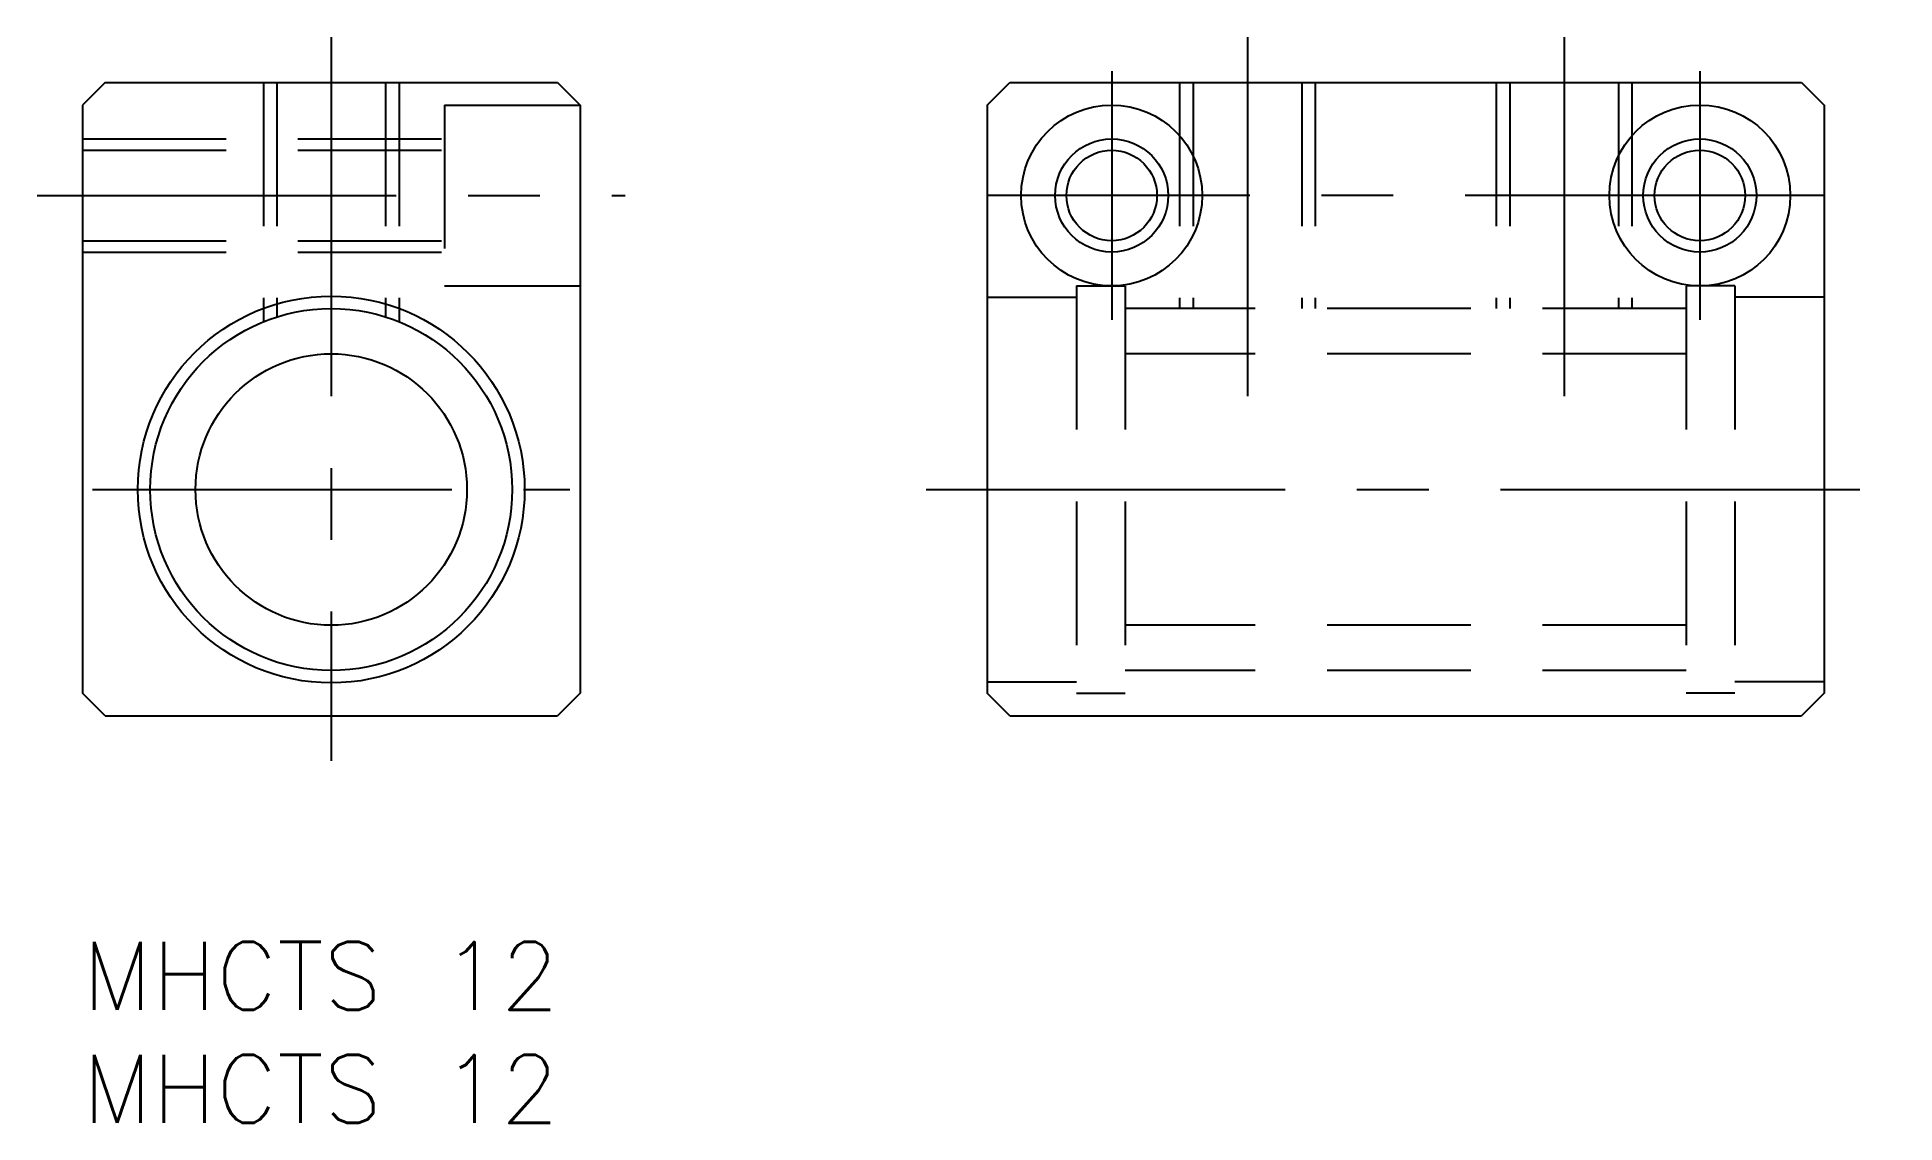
# Model space of a CAD drawing. Extents: x -2 to 80.1, y -8 to 40.
import ezdxf

# ---------------------------------------------------------------- set-up
doc = ezdxf.new("R2010")
doc.units = 0
doc.header["$LTSCALE"] = 0.5
doc.linetypes.add('CENTER', pattern=[50.8, 31.75, -6.35, 6.35, -6.35])
doc.linetypes.add('DASHED', pattern=[19.05, 12.7, -6.35])
for name, color, linetype in [('MSM_CENTER', 1, 'CENTER'), ('MSM_CONTINUOUS', 7, 'CONTINUOUS'), ('MSM_DASHED', 4, 'DASHED'), ('MSM_NARROW', 5, 'CONTINUOUS'), ('MSM_PART_NUMBER', 7, 'CONTINUOUS')]:
    doc.layers.add(name, color=color, linetype=linetype)
doc.styles.get("Standard").update_dxf_attribs({"font": 'txt.shx', "height": 3, "bigfont": 'bigfont.shx'})

msp = doc.modelspace()

# ---------------------------------------------------------------- linework, layer by layer
at = {"layer": 'MSM_CENTER'}
for p, q in [((11, 40), (11, 8)), ((51.5, 40), (51.5, 24)), ((65.5, 40), (65.5, 24)), ((45.5, 38.5), (45.5, 27.5)), ((71.5, 38.5), (71.5, 27.5)), ((-2, 33), (24, 33)), ((77, 33), (40, 33)), ((0.45, 20), (21.55, 20)), ((37.294, 20), (80.12, 20))]:
    msp.add_line(p, q, dxfattribs=at)
at = {"layer": 'MSM_CONTINUOUS'}
for p, q in [((1, 38), (0, 37)), ((1, 38), (21, 38)), ((4, 38), (4, 38)), ((21, 38), (22, 37)), ((40, 37), (41, 38)), ((41, 38), (76, 38)), ((76, 38), (77, 37)), ((0, 37), (0, 11)), ((22, 37), (22, 11)), ((40, 37), (40, 11)), ((77, 37), (77, 11)), ((1, 10), (0, 11)), ((22, 11), (21, 10)), ((41, 10), (40, 11)), ((77, 11), (76, 10)), ((1, 10), (21, 10)), ((41, 10), (76, 10))]:
    msp.add_line(p, q, dxfattribs=at)
for centre, radius in [((45.5, 33), 4), ((71.5, 33), 4), ((45.5, 33), 2), ((71.5, 33), 2), ((11, 20), 8.55), ((11, 20), 8), ((11, 20), 6)]:
    msp.add_circle(centre, radius, dxfattribs=at)
at = {"layer": 'MSM_DASHED'}
for p, q in [((8, 38), (8, 27.416)), ((8.6, 38), (8.6, 27.632)), ((13.4, 38), (13.4, 27.632)), ((14, 38), (14, 27.416)), ((48.5, 38), (48.5, 28)), ((49.1, 38), (49.1, 28)), ((53.9, 38), (53.9, 28)), ((54.5, 38), (54.5, 28)), ((62.5, 38), (62.5, 28)), ((63.1, 38), (63.1, 28)), ((67.9, 38), (67.9, 28)), ((68.5, 38), (68.5, 28)), ((16, 37), (16, 29)), ((16, 37), (22, 37)), ((0, 35.5), (16, 35.5)), ((0, 35), (16, 35)), ((0, 31), (16, 31)), ((0, 30.5), (16, 30.5)), ((16, 29), (22, 29)), ((43.95, 29), (43.95, 11)), ((43.95, 29), (46.1, 29)), ((46.1, 29), (46.1, 11)), ((70.9, 29), (70.9, 11)), ((73.05, 29), (70.9, 29)), ((73.05, 29), (73.05, 11)), ((40, 28.5), (43.95, 28.5)), ((70.9, 28), (46.1, 28)), ((77, 28.5), (73.05, 28.5)), ((70.9, 26), (46.1, 26)), ((70.9, 14), (46.1, 14)), ((40, 11.5), (43.95, 11.5)), ((70.9, 12), (46.1, 12)), ((77, 11.5), (73.05, 11.5)), ((43.95, 11), (46.1, 11)), ((73.05, 11), (70.9, 11))]:
    msp.add_line(p, q, dxfattribs=at)
at = {"layer": 'MSM_NARROW'}
for centre in [(45.5, 33), (71.5, 33)]:
    msp.add_circle(centre, 2.5, dxfattribs=at)

# ---------------------------------------------------------------- texts
at = {"layer": 'MSM_PART_NUMBER'}
for p in [(0, -3), (0, -8)]:
    msp.add_text('MHCTS 12', height=3, dxfattribs=at).set_placement(p)

doc.saveas('drawing.dxf')
